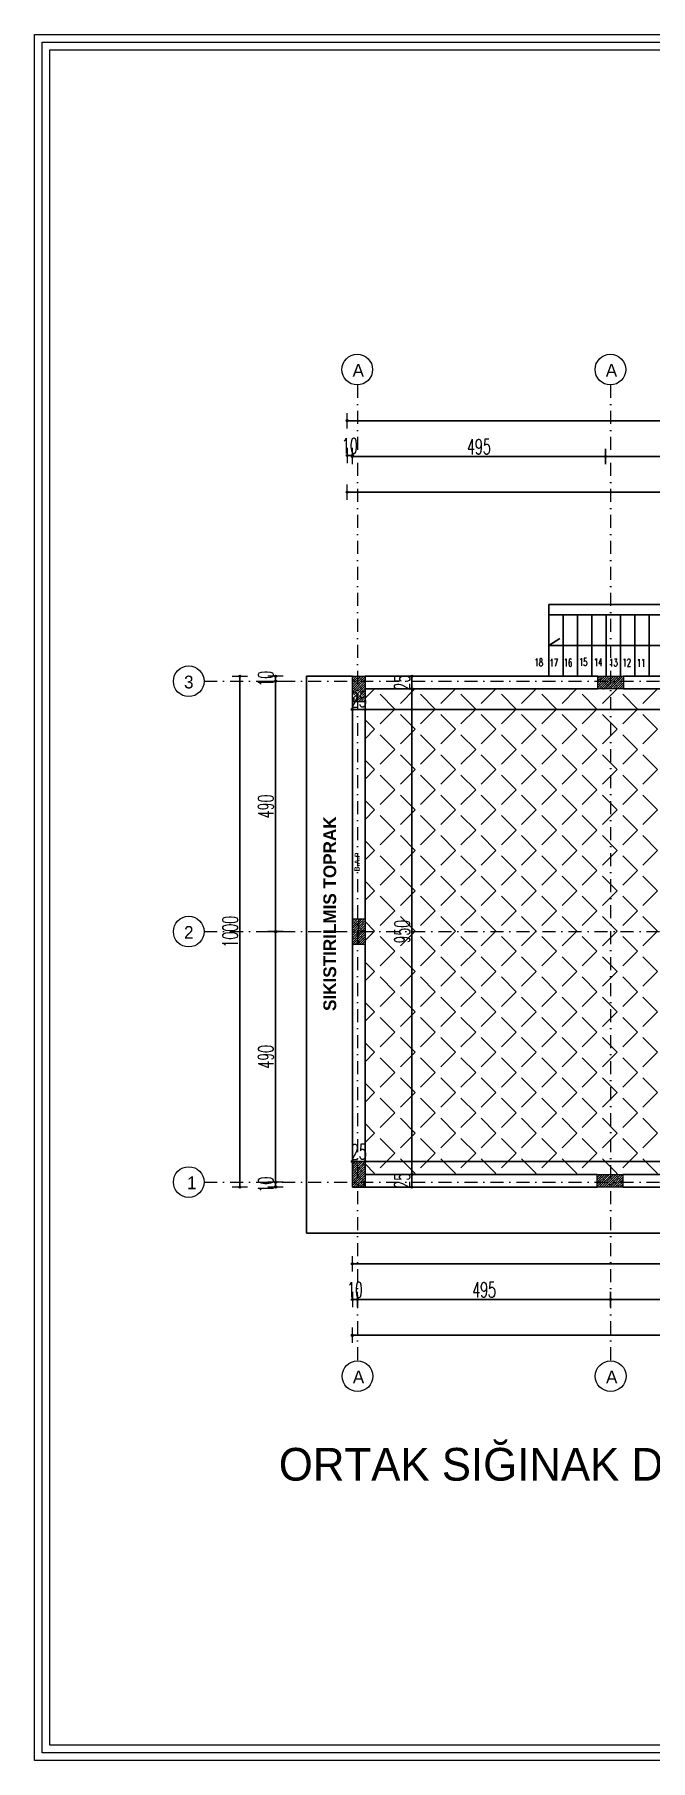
# Model space of a CAD drawing. Header units: millimetres. Extents: x -16104 to 67872, y -88009 to 12107.
# Drawn here: x 60739 to 61943, y -8330 to -4952 of the extents above; entities that cross this region are included whole.
import ezdxf

# ---------------------------------------------------------------- set-up
doc = ezdxf.new("R2010")
doc.units = ezdxf.units.MM
doc.linetypes.add('ACAD_ISO07W100', pattern=[3, 0, -3])
doc.linetypes.add('DASHDOTX2', pattern=[50.8, 25.4, -12.7, 0, -12.7])
doc.layers.get('0').update_dxf_attribs({"color": 241})
for name, color, linetype, lineweight in [('AKS', 1, 'ACAD_ISO07W100', 5), ('akslar', 144, 'Continuous', 20), ('c05', 32, 'Continuous', 13), ('duvar', 123, 'Continuous', 25), ('emsal&kolon', 1, 'Continuous', 5), ('kapı pen. yazısı_nz.', 1, 'Continuous', 25), ('mahal yazısı_nz.', 6, 'Continuous', 35), ('OLCU', 54, 'Continuous', 13), ('SıVA', 40, 'Continuous', 9), ('YAZI', 22, 'Continuous', 18), ('ÖLÇÜ', 252, 'Continuous', 20)]:
    doc.layers.add(name, color=color, linetype=linetype, lineweight=lineweight)
doc.styles.add('DIM', font='Txttw.shx', dxfattribs={"width": 0.6})
doc.styles.add('kap-pen-yazısı_nz.', font='cityb___.ttf', dxfattribs={"height": 10})
doc.styles.add('mahal iç yazı_nz.', font='cityb___.ttf', dxfattribs={"height": 12.5})
doc.styles.add('ÖLÇÜ-50', font='comic.ttf', dxfattribs={"height": 12.5})
doc.dimstyles.new('50', dxfattribs={"dimscale": 0, "dimtxt": 30, "dimasz": 1, "dimexe": 0, "dimexo": 2, "dimgap": 4, "dimtad": 1, "dimdec": 0, "dimzin": 0, "dimdsep": 46, "dimtxsty": 'DIM', "dimblk1": 'DOT', "dimblk2": 'DOT', "dimsah": 1, "dimcen": 1.5, "dimdle": 3, "dimse1": 1, "dimse2": 1, "dimclrd": 256, "dimclre": 9, "dimclrt": 256, "dimadec": 0, "dimazin": 0, "dimtfac": 0.24, "dimtdec": 0, "dimtix": 1, "dimtmove": 2, "dimatfit": 3, "dimldrblk": 'DOT', "dimfxl": 0, "dimtolj": 1, "dimtzin": 15, "dimarcsym": 0})
pattern_1 = [(45, (-3506.1825, -11974.452), (-4.49012806, 4.49012806), []), (45, (-3501.6924, -11974.452), (-4.49012806, 4.49012806), [7.9375, -1.5875, 0, -1.5875])]
pattern_2 = [(45, (-3473.52, -17052.543), (-4.49012806, 4.49012806), []), (45, (-3469.03, -17052.543), (-4.49012806, 4.49012806), [7.9375, -1.5875, 0, -1.5875])]

# ---------------------------------------------------------------- blocks, each defined once
blk = doc.blocks.new('DOT')
for p, q in [((-2, 0), (0, 0)), ((0, 15), (0, -15)), ((2, 0), (0, 0))]:
    blk.add_line(p, q)
blk.add_circle((0, 0), 2)
blk = doc.blocks.new('*D8423')
at = {"layer": 'Defpoints', "color": 0, "transparency": 16777216}
for p in [(61349.9, -5848.2), (63394.9, -5848.2), (63394.9, -5848.2)]:
    blk.add_point(p, dxfattribs=at)
at = {"layer": 'SıVA', "lineweight": -2, "transparency": 16777216}
blk.add_line((61350.9, -5848.2), (63393.9, -5848.2), dxfattribs=at)
at = {"layer": 'SıVA', "lineweight": -2, "transparency": 16777216, "rotation": 180}
blk.add_blockref('DOT', (61349.9, -5848.2), dxfattribs=at)
at = {"layer": 'SıVA', "lineweight": -2, "transparency": 16777216}
blk.add_blockref('DOT', (63394.9, -5848.2), dxfattribs=at)
at = {"layer": 'SıVA', "transparency": 16777216, "insert": (62372.4, -5829.2), "char_height": 30, "attachment_point": 5, "style": 'DIM'}
blk.add_mtext('\\A1;2045', dxfattribs=at)
blk = doc.blocks.new('*D8424')
at = {"layer": 'Defpoints', "color": 0, "transparency": 16777216}
for p in [(61359.9, -5778.2), (61854.9, -5778.2), (61854.9, -5778.2)]:
    blk.add_point(p, dxfattribs=at)
at = {"layer": 'SıVA', "lineweight": -2, "transparency": 16777216}
blk.add_line((61360.9, -5778.2), (61853.9, -5778.2), dxfattribs=at)
at = {"layer": 'SıVA', "lineweight": -2, "transparency": 16777216, "rotation": 180}
blk.add_blockref('DOT', (61359.9, -5778.2), dxfattribs=at)
at = {"layer": 'SıVA', "lineweight": -2, "transparency": 16777216}
blk.add_blockref('DOT', (61854.9, -5778.2), dxfattribs=at)
at = {"layer": 'SıVA', "transparency": 16777216, "insert": (61607.4, -5759.2), "char_height": 30, "attachment_point": 5, "style": 'DIM'}
blk.add_mtext('\\A1;495', dxfattribs=at)
blk = doc.blocks.new('*D8425')
at = {"layer": 'Defpoints', "color": 0, "transparency": 16777216}
for p in [(61854.9, -5778.2), (62359.9, -5778.2), (62359.9, -5778.2)]:
    blk.add_point(p, dxfattribs=at)
at = {"layer": 'SıVA', "lineweight": -2, "transparency": 16777216}
blk.add_line((61855.9, -5778.2), (62358.9, -5778.2), dxfattribs=at)
at = {"layer": 'SıVA', "lineweight": -2, "transparency": 16777216, "rotation": 180}
blk.add_blockref('DOT', (61854.9, -5778.2), dxfattribs=at)
at = {"layer": 'SıVA', "lineweight": -2, "transparency": 16777216}
blk.add_blockref('DOT', (62359.9, -5778.2), dxfattribs=at)
at = {"layer": 'SıVA', "transparency": 16777216, "insert": (62107.4, -5759.2), "char_height": 30, "attachment_point": 5, "style": 'DIM'}
blk.add_mtext('\\A1;505', dxfattribs=at)
blk = doc.blocks.new('*D8427')
at = {"layer": 'Defpoints', "color": 0, "transparency": 16777216}
for p in [(61349.9, -5776.2), (61349.9, -5776.2), (61359.9, -5778.2)]:
    blk.add_point(p, dxfattribs=at)
at = {"layer": 'SıVA', "lineweight": -2, "transparency": 16777216}
for p, q in [((61348.9, -5776.2), (61347.9, -5776.2)), ((61359.9, -5776.2), (61349.9, -5776.2)), ((61360.9, -5776.2), (61361.9, -5776.2))]:
    blk.add_line(p, q, dxfattribs=at)
blk.add_blockref('DOT', (61349.9, -5776.2), dxfattribs=at)
at = {"layer": 'SıVA', "lineweight": -2, "transparency": 16777216, "rotation": 180}
blk.add_blockref('DOT', (61359.9, -5776.2), dxfattribs=at)
at = {"layer": 'SıVA', "transparency": 16777216, "insert": (61354.9, -5757.2), "char_height": 30, "attachment_point": 5, "style": 'DIM'}
blk.add_mtext('\\A1;10', dxfattribs=at)
blk = doc.blocks.new('*D8428')
at = {"layer": 'Defpoints', "color": 0, "transparency": 16777216}
for p in [(61349.9, -5708.2), (63394.9, -5708.2), (63394.9, -5708.2)]:
    blk.add_point(p, dxfattribs=at)
at = {"layer": 'SıVA', "lineweight": -2, "transparency": 16777216}
blk.add_line((61350.9, -5708.2), (63393.9, -5708.2), dxfattribs=at)
at = {"layer": 'SıVA', "lineweight": -2, "transparency": 16777216, "rotation": 180}
blk.add_blockref('DOT', (61349.9, -5708.2), dxfattribs=at)
at = {"layer": 'SıVA', "lineweight": -2, "transparency": 16777216}
blk.add_blockref('DOT', (63394.9, -5708.2), dxfattribs=at)
at = {"layer": 'SıVA', "transparency": 16777216, "insert": (62372.4, -5689.2), "char_height": 30, "attachment_point": 5, "style": 'DIM'}
blk.add_mtext('\\A1;2045', dxfattribs=at)
blk = doc.blocks.new('*D8429')
at = {"layer": 'Defpoints', "color": 0, "transparency": 16777216}
for p in [(61209.9, -6218.2), (61209.9, -6708.2), (61209.9, -6708.2)]:
    blk.add_point(p, dxfattribs=at)
at = {"layer": 'SıVA', "lineweight": -2, "transparency": 16777216}
blk.add_line((61209.9, -6219.2), (61209.9, -6707.2), dxfattribs=at)
for p, rotation in [((61209.9, -6218.2), 90), ((61209.9, -6708.2), 270)]:
    blk.add_blockref('DOT', p, dxfattribs=dict(at, rotation=rotation))
at = {"layer": 'SıVA', "transparency": 16777216, "insert": (61190.9, -6463.2), "char_height": 30, "attachment_point": 5, "rotation": 90, "style": 'DIM'}
blk.add_mtext('\\A1;490', dxfattribs=at)
blk = doc.blocks.new('*D8430')
at = {"layer": 'Defpoints', "color": 0, "transparency": 16777216}
for p in [(61194.9, -6208.2), (61139.9, -7208.2), (61194.9, -7208.2)]:
    blk.add_point(p, dxfattribs=at)
at = {"layer": 'SıVA', "lineweight": -2, "transparency": 16777216}
blk.add_line((61139.9, -6209.2), (61139.9, -7207.2), dxfattribs=at)
for p, rotation in [((61139.9, -6208.2), 90), ((61139.9, -7208.2), 270)]:
    blk.add_blockref('DOT', p, dxfattribs=dict(at, rotation=rotation))
at = {"layer": 'SıVA', "transparency": 16777216, "insert": (61120.9, -6708.2), "char_height": 30, "attachment_point": 5, "rotation": 90, "style": 'DIM'}
blk.add_mtext('\\A1;1000', dxfattribs=at)
blk = doc.blocks.new('*D8431')
at = {"layer": 'Defpoints', "color": 0, "transparency": 16777216}
for p in [(61359.9, -7358.2), (61359.9, -7358.2), (63404.9, -7358.2)]:
    blk.add_point(p, dxfattribs=at)
at = {"layer": 'SıVA', "lineweight": -2, "transparency": 16777216}
blk.add_line((63403.9, -7358.2), (61360.9, -7358.2), dxfattribs=at)
at = {"layer": 'SıVA', "lineweight": -2, "transparency": 16777216, "rotation": 180}
blk.add_blockref('DOT', (61359.9, -7358.2), dxfattribs=at)
at = {"layer": 'SıVA', "lineweight": -2, "transparency": 16777216}
blk.add_blockref('DOT', (63404.9, -7358.2), dxfattribs=at)
at = {"layer": 'SıVA', "transparency": 16777216, "insert": (62382.4, -7339.2), "char_height": 30, "attachment_point": 5, "style": 'DIM'}
blk.add_mtext('\\A1;2045', dxfattribs=at)
blk = doc.blocks.new('*D8432')
at = {"layer": 'Defpoints', "color": 0, "transparency": 16777216}
for p in [(61359.9, -7428.2), (61369.9, -7428.2), (61369.9, -7428.2)]:
    blk.add_point(p, dxfattribs=at)
at = {"layer": 'SıVA', "lineweight": -2, "transparency": 16777216}
for p, q in [((61358.9, -7428.2), (61357.9, -7428.2)), ((61359.9, -7428.2), (61369.9, -7428.2)), ((61370.9, -7428.2), (61371.9, -7428.2))]:
    blk.add_line(p, q, dxfattribs=at)
blk.add_blockref('DOT', (61359.9, -7428.2), dxfattribs=at)
at = {"layer": 'SıVA', "lineweight": -2, "transparency": 16777216, "rotation": 180}
blk.add_blockref('DOT', (61369.9, -7428.2), dxfattribs=at)
at = {"layer": 'SıVA', "transparency": 16777216, "insert": (61364.9, -7409.2), "char_height": 30, "attachment_point": 5, "style": 'DIM'}
blk.add_mtext('\\A1;10', dxfattribs=at)
blk = doc.blocks.new('*D8468')
at = {"layer": 'Defpoints', "color": 0, "transparency": 16777216}
for p in [(61359.9, -7498.2), (63404.9, -7498.2), (63404.9, -7498.2)]:
    blk.add_point(p, dxfattribs=at)
at = {"layer": 'SıVA', "lineweight": -2, "transparency": 16777216}
blk.add_line((61360.9, -7498.2), (63403.9, -7498.2), dxfattribs=at)
at = {"layer": 'SıVA', "lineweight": -2, "transparency": 16777216, "rotation": 180}
blk.add_blockref('DOT', (61359.9, -7498.2), dxfattribs=at)
at = {"layer": 'SıVA', "lineweight": -2, "transparency": 16777216}
blk.add_blockref('DOT', (63404.9, -7498.2), dxfattribs=at)
at = {"layer": 'SıVA', "transparency": 16777216, "insert": (62382.4, -7479.2), "char_height": 30, "attachment_point": 5, "style": 'DIM'}
blk.add_mtext('\\A1;2045', dxfattribs=at)
blk = doc.blocks.new('*D8440')
at = {"layer": 'Defpoints', "color": 0, "transparency": 16777216}
for p in [(61384.9, -6258.2), (63229.9, -6273.2), (63229.9, -6273.2)]:
    blk.add_point(p, dxfattribs=at)
at = {"layer": 'SıVA', "lineweight": -2, "transparency": 16777216}
blk.add_line((61385.9, -6273.2), (63228.9, -6273.2), dxfattribs=at)
at = {"layer": 'SıVA', "lineweight": -2, "transparency": 16777216, "rotation": 180}
blk.add_blockref('DOT', (61384.9, -6273.2), dxfattribs=at)
at = {"layer": 'SıVA', "lineweight": -2, "transparency": 16777216}
blk.add_blockref('DOT', (63229.9, -6273.2), dxfattribs=at)
at = {"layer": 'SıVA', "transparency": 16777216, "insert": (62307.4, -6254.2), "char_height": 30, "attachment_point": 5, "style": 'DIM'}
blk.add_mtext('\\A1;1845', dxfattribs=at)
blk = doc.blocks.new('*D8469')
at = {"layer": 'Defpoints', "color": 0, "transparency": 16777216}
for p in [(61384.9, -6233.2), (61384.9, -7183.2), (61476.4, -7183.2)]:
    blk.add_point(p, dxfattribs=at)
at = {"layer": 'SıVA', "lineweight": -2, "transparency": 16777216}
blk.add_line((61476.4, -6234.2), (61476.4, -7182.2), dxfattribs=at)
for p, rotation in [((61476.4, -6233.2), 90), ((61476.4, -7183.2), 270)]:
    blk.add_blockref('DOT', p, dxfattribs=dict(at, rotation=rotation))
at = {"layer": 'SıVA', "transparency": 16777216, "insert": (61457.4, -6708.2), "char_height": 30, "attachment_point": 5, "rotation": 90, "style": 'DIM'}
blk.add_mtext('\\A1;950', dxfattribs=at)
blk = doc.blocks.new('*D8441')
at = {"layer": 'Defpoints', "color": 0, "transparency": 16777216}
for p in [(61477.5, -7183.2), (61476.3, -7208.2), (61477.5, -7208.2)]:
    blk.add_point(p, dxfattribs=at)
at = {"layer": 'SıVA', "lineweight": -2, "transparency": 16777216}
for p, q in [((61476.3, -7182.2), (61476.3, -7181.2)), ((61476.3, -7183.2), (61476.3, -7208.2)), ((61476.3, -7209.2), (61476.3, -7210.2))]:
    blk.add_line(p, q, dxfattribs=at)
for p, rotation in [((61476.3, -7183.2), 270), ((61476.3, -7208.2), 90)]:
    blk.add_blockref('DOT', p, dxfattribs=dict(at, rotation=rotation))
at = {"layer": 'SıVA', "transparency": 16777216, "insert": (61457.3, -7195.7), "char_height": 30, "attachment_point": 5, "rotation": 90, "style": 'DIM'}
blk.add_mtext('\\A1;25', dxfattribs=at)
blk = doc.blocks.new('*D8442')
at = {"layer": 'Defpoints', "color": 0, "transparency": 16777216}
for p in [(61476.4, -6208.2), (61476.4, -6208.2), (61443.7, -6233.2)]:
    blk.add_point(p, dxfattribs=at)
at = {"layer": 'SıVA', "lineweight": -2, "transparency": 16777216}
for p, q in [((61476.4, -6207.2), (61476.4, -6206.2)), ((61476.4, -6233.2), (61476.4, -6208.2)), ((61476.4, -6234.2), (61476.4, -6235.2))]:
    blk.add_line(p, q, dxfattribs=at)
for p, rotation in [((61476.4, -6208.2), 270), ((61476.4, -6233.2), 90)]:
    blk.add_blockref('DOT', p, dxfattribs=dict(at, rotation=rotation))
at = {"layer": 'SıVA', "transparency": 16777216, "insert": (61457.4, -6220.7), "char_height": 30, "attachment_point": 5, "rotation": 90, "style": 'DIM'}
blk.add_mtext('\\A1;25', dxfattribs=at)
blk = doc.blocks.new('*D8470')
at = {"layer": 'Defpoints', "color": 0, "transparency": 16777216}
for p in [(61359.9, -6273.2), (61359.9, -6273.2), (61384.9, -6273.2)]:
    blk.add_point(p, dxfattribs=at)
at = {"layer": 'SıVA', "lineweight": -2, "transparency": 16777216}
for p, q in [((61358.9, -6273.2), (61357.9, -6273.2)), ((61384.9, -6273.2), (61359.9, -6273.2)), ((61385.9, -6273.2), (61386.9, -6273.2))]:
    blk.add_line(p, q, dxfattribs=at)
blk.add_blockref('DOT', (61359.9, -6273.2), dxfattribs=at)
at = {"layer": 'SıVA', "lineweight": -2, "transparency": 16777216, "rotation": 180}
blk.add_blockref('DOT', (61384.9, -6273.2), dxfattribs=at)
at = {"layer": 'SıVA', "transparency": 16777216, "insert": (61372.4, -6254.2), "char_height": 30, "attachment_point": 5, "style": 'DIM'}
blk.add_mtext('\\A1;25', dxfattribs=at)
blk = doc.blocks.new('*D8471')
at = {"layer": 'Defpoints', "color": 0, "transparency": 16777216}
for p in [(61359.9, -7158.2), (61384.9, -7158.2), (61384.9, -7158.2)]:
    blk.add_point(p, dxfattribs=at)
at = {"layer": 'SıVA', "lineweight": -2, "transparency": 16777216}
for p, q in [((61358.9, -7158.2), (61357.9, -7158.2)), ((61359.9, -7158.2), (61384.9, -7158.2)), ((61385.9, -7158.2), (61386.9, -7158.2))]:
    blk.add_line(p, q, dxfattribs=at)
blk.add_blockref('DOT', (61359.9, -7158.2), dxfattribs=at)
at = {"layer": 'SıVA', "lineweight": -2, "transparency": 16777216, "rotation": 180}
blk.add_blockref('DOT', (61384.9, -7158.2), dxfattribs=at)
at = {"layer": 'SıVA', "transparency": 16777216, "insert": (61372.4, -7139.2), "char_height": 30, "attachment_point": 5, "style": 'DIM'}
blk.add_mtext('\\A1;25', dxfattribs=at)
blk = doc.blocks.new('*D8446')
at = {"layer": 'Defpoints', "color": 0, "transparency": 16777216}
for p in [(61384.9, -7158.2), (63229.9, -7158.2), (63229.9, -7158.2)]:
    blk.add_point(p, dxfattribs=at)
at = {"layer": 'SıVA', "lineweight": -2, "transparency": 16777216}
blk.add_line((61385.9, -7158.2), (63228.9, -7158.2), dxfattribs=at)
at = {"layer": 'SıVA', "lineweight": -2, "transparency": 16777216, "rotation": 180}
blk.add_blockref('DOT', (61384.9, -7158.2), dxfattribs=at)
at = {"layer": 'SıVA', "lineweight": -2, "transparency": 16777216}
blk.add_blockref('DOT', (63229.9, -7158.2), dxfattribs=at)
at = {"layer": 'SıVA', "transparency": 16777216, "insert": (62307.4, -7139.2), "char_height": 30, "attachment_point": 5, "style": 'DIM'}
blk.add_mtext('\\A1;1845', dxfattribs=at)
blk = doc.blocks.new('*D8459')
at = {"layer": 'Defpoints', "color": 0, "transparency": 16777216}
for p in [(61369.9, -7428.2), (61864.9, -7428.2), (61864.9, -7428.2)]:
    blk.add_point(p, dxfattribs=at)
at = {"layer": 'SıVA', "lineweight": -2, "transparency": 16777216}
blk.add_line((61370.9, -7428.2), (61863.9, -7428.2), dxfattribs=at)
at = {"layer": 'SıVA', "lineweight": -2, "transparency": 16777216, "rotation": 180}
blk.add_blockref('DOT', (61369.9, -7428.2), dxfattribs=at)
at = {"layer": 'SıVA', "lineweight": -2, "transparency": 16777216}
blk.add_blockref('DOT', (61864.9, -7428.2), dxfattribs=at)
at = {"layer": 'SıVA', "transparency": 16777216, "insert": (61617.4, -7409.2), "char_height": 30, "attachment_point": 5, "style": 'DIM'}
blk.add_mtext('\\A1;495', dxfattribs=at)
blk = doc.blocks.new('*D8462')
at = {"layer": 'Defpoints', "color": 0, "transparency": 16777216}
for p in [(61864.9, -7428.2), (62369.9, -7428.2), (62369.9, -7428.2)]:
    blk.add_point(p, dxfattribs=at)
at = {"layer": 'SıVA', "lineweight": -2, "transparency": 16777216}
blk.add_line((61865.9, -7428.2), (62368.9, -7428.2), dxfattribs=at)
at = {"layer": 'SıVA', "lineweight": -2, "transparency": 16777216, "rotation": 180}
blk.add_blockref('DOT', (61864.9, -7428.2), dxfattribs=at)
at = {"layer": 'SıVA', "lineweight": -2, "transparency": 16777216}
blk.add_blockref('DOT', (62369.9, -7428.2), dxfattribs=at)
at = {"layer": 'SıVA', "transparency": 16777216, "insert": (62117.4, -7409.2), "char_height": 30, "attachment_point": 5, "style": 'DIM'}
blk.add_mtext('\\A1;505', dxfattribs=at)
blk = doc.blocks.new('*D8411')
at = {"layer": 'Defpoints', "color": 0, "transparency": 16777216}
for p in [(61209.9, -6208.2), (61209.9, -6208.2), (61209.9, -6218.2)]:
    blk.add_point(p, dxfattribs=at)
at = {"layer": 'SıVA', "lineweight": -2, "transparency": 16777216}
for p, q in [((61209.9, -6207.2), (61209.9, -6206.2)), ((61209.9, -6218.2), (61209.9, -6208.2)), ((61209.9, -6219.2), (61209.9, -6220.2))]:
    blk.add_line(p, q, dxfattribs=at)
for p, rotation in [((61209.9, -6208.2), 270), ((61209.9, -6218.2), 90)]:
    blk.add_blockref('DOT', p, dxfattribs=dict(at, rotation=rotation))
at = {"layer": 'SıVA', "transparency": 16777216, "insert": (61190.9, -6213.2), "char_height": 30, "attachment_point": 5, "rotation": 90, "style": 'DIM'}
blk.add_mtext('\\A1;10', dxfattribs=at)
blk = doc.blocks.new('*D8412')
at = {"layer": 'Defpoints', "color": 0, "transparency": 16777216}
for p in [(61209.9, -6708.2), (61209.9, -6708.2), (61209.9, -7198.2)]:
    blk.add_point(p, dxfattribs=at)
at = {"layer": 'SıVA', "lineweight": -2, "transparency": 16777216}
blk.add_line((61209.9, -7197.2), (61209.9, -6709.2), dxfattribs=at)
for p, rotation in [((61209.9, -6708.2), 90), ((61209.9, -7198.2), 270)]:
    blk.add_blockref('DOT', p, dxfattribs=dict(at, rotation=rotation))
at = {"layer": 'SıVA', "transparency": 16777216, "insert": (61190.9, -6953.2), "char_height": 30, "attachment_point": 5, "rotation": 90, "style": 'DIM'}
blk.add_mtext('\\A1;490', dxfattribs=at)
blk = doc.blocks.new('*D8413')
at = {"layer": 'Defpoints', "color": 0, "transparency": 16777216}
for p in [(61154.9, -7207.9), (61155, -7198.2), (61209.9, -7198.2)]:
    blk.add_point(p, dxfattribs=at)
at = {"layer": 'SıVA', "lineweight": -2, "transparency": 16777216}
for p, q in [((61209.9, -7197.2), (61209.9, -7196.2)), ((61209.9, -7207.9), (61209.9, -7198.2)), ((61209.9, -7208.9), (61209.9, -7209.9))]:
    blk.add_line(p, q, dxfattribs=at)
for p, rotation in [((61209.9, -7198.2), 270), ((61209.9, -7207.9), 90)]:
    blk.add_blockref('DOT', p, dxfattribs=dict(at, rotation=rotation))
at = {"layer": 'SıVA', "transparency": 16777216, "insert": (61190.9, -7203.1), "char_height": 30, "attachment_point": 5, "rotation": 90, "style": 'DIM'}
blk.add_mtext('\\A1;10', dxfattribs=at)

msp = doc.modelspace()

# ---------------------------------------------------------------- hatches: boundary and pattern name
at = {"layer": 'SıVA'}
h = msp.add_hatch(dxfattribs=at)
h.set_pattern_fill('ANSI35,_O', color=256)
h.set_pattern_definition(pattern_1)
h.paths.add_polyline_path([(61369.9, -6208.2), (61359.9, -6208.2), (61359.9, -6218.2), (61369.9, -6218.2)])
h.paths.add_polyline_path([(61384.9, -6218.2), (61384.9, -6208.2), (61369.9, -6208.2), (61369.9, -6218.2)])
h.paths.add_polyline_path([(61369.9, -6258.2), (61384.9, -6258.2), (61384.9, -6218.2), (61369.9, -6218.2)])
h.paths.add_polyline_path([(61369.9, -6218.2), (61359.9, -6218.2), (61359.9, -6258.2), (61369.9, -6258.2)])
h.paths.add_polyline_path([(61350.4, -6231.7), (61394.5, -6231.7), (61394.5, -6276.7), (61350.4, -6276.7)], flags=9)
h = msp.add_hatch(dxfattribs=at)
h.set_pattern_fill('ANSI35,_O', color=256)
h.set_pattern_definition(pattern_1)
h.paths.add_polyline_path([(61889.9, -6208.2), (61864.9, -6208.2), (61864.9, -6218.2), (61889.9, -6218.2)])
h.paths.add_polyline_path([(61864.9, -6208.2), (61839.9, -6208.2), (61839.9, -6218.2), (61864.9, -6218.2)])
h.paths.add_polyline_path([(61864.9, -6218.2), (61839.9, -6218.2), (61839.9, -6233.2), (61864.9, -6233.2)])
h.paths.add_polyline_path([(61889.9, -6218.2), (61864.9, -6218.2), (61864.9, -6233.2), (61889.9, -6233.2)])
h = msp.add_hatch(dxfattribs=at)
h.set_pattern_fill('ANSI35,_O', color=256, scale=8, angle=45)
h.set_pattern_definition([(90, (-3473.52, -17052.543), (-50.8, 1e-14), []), (90, (-3448.12, -17027.143), (-50.8, 1e-14), [63.5, -12.7, 0, -12.7])])
h.paths.add_polyline_path([(61384.9, -6683.2), (61369.9, -6683.2), (61369.9, -6708.2), (61384.9, -6708.2)])
h.paths.add_polyline_path([(61359.9, -6708.2), (61369.9, -6708.2), (61369.9, -6683.2), (61359.9, -6683.2)])
h.paths.add_polyline_path([(61359.9, -6733.2), (61369.9, -6733.2), (61369.9, -6708.2), (61359.9, -6708.2)])
h.paths.add_polyline_path([(61369.9, -6733.2), (61384.9, -6733.2), (61384.9, -6708.2), (61369.9, -6708.2)])
h = msp.add_hatch(dxfattribs=at)
h.set_pattern_fill('ANSI35,_O', color=256)
h.set_pattern_definition(pattern_2)
h.paths.add_polyline_path([(61384.9, -6683.2), (61369.9, -6683.2), (61369.9, -6708.2), (61384.9, -6708.2)])
h.paths.add_polyline_path([(61359.9, -6708.2), (61369.9, -6708.2), (61369.9, -6683.2), (61359.9, -6683.2)])
h.paths.add_polyline_path([(61359.9, -6733.2), (61369.9, -6733.2), (61369.9, -6708.2), (61359.9, -6708.2)])
h.paths.add_polyline_path([(61384.9, -6708.2), (61369.9, -6708.2), (61369.9, -6733.2), (61384.9, -6733.2)])
h = msp.add_hatch(dxfattribs=at)
h.set_pattern_fill('ANSI35,_O', color=256)
h.set_pattern_definition(pattern_2)
h.paths.add_polyline_path([(61384.9, -7158.2), (61369.9, -7158.2), (61369.9, -7198.2), (61384.9, -7198.2)])
h.paths.add_polyline_path([(61369.9, -7158.2), (61359.9, -7158.2), (61359.9, -7198.2), (61369.9, -7198.2)])
h.paths.add_polyline_path([(61369.9, -7198.2), (61359.9, -7198.2), (61359.9, -7208.2), (61369.9, -7208.2)])
h.paths.add_polyline_path([(61384.9, -7198.2), (61369.9, -7198.2), (61369.9, -7208.2), (61384.9, -7208.2)])
h = msp.add_hatch(dxfattribs=at)
h.set_pattern_fill('ANSI35,_O', color=256)
h.set_pattern_definition(pattern_2)
h.paths.add_polyline_path([(61864.9, -7198.2), (61864.9, -7183.2), (61838.4, -7183.2), (61838.4, -7198.2)])
h.paths.add_polyline_path([(61888.4, -7198.2), (61888.4, -7183.2), (61864.9, -7183.2), (61864.9, -7198.2)])
h.paths.add_polyline_path([(61864.9, -7198.2), (61864.9, -7208.2), (61888.4, -7208.2), (61888.4, -7198.2)])
h.paths.add_polyline_path([(61864.9, -7208.2), (61864.9, -7198.2), (61838.4, -7198.2), (61838.4, -7208.2)])
at = {"layer": 'ÖLÇÜ'}
h = msp.add_hatch(dxfattribs=at)
h.set_pattern_fill('ANGLE,_O', color=256, scale=8, angle=135)
h.set_pattern_definition([(135, (0, -17059.605), (-39.513127, -39.513127), [40.64, -15.24]), (225, (0, -17059.605), (39.513127, -39.513127), [40.64, -15.24])])
h.paths.add_polyline_path([(61384.9, -6708.2), (61864.9, -6708.2), (61864.9, -6233.2), (61384.9, -6233.2)])
h.paths.add_polyline_path([(63229.9, -7183.2), (63229.9, -6708.2), (62394.9, -6708.2), (62394.9, -6720.7), (62369.9, -6720.7), (62369.9, -7183.2)])
h.paths.add_polyline_path([(62369.9, -6233.2), (62369.9, -6695.7), (62394.9, -6695.7), (62394.9, -6708.2), (63229.9, -6708.2), (63229.9, -6233.2)])
h.paths.add_polyline_path([(61864.9, -6233.2), (61864.9, -6708.2), (62344.9, -6708.2), (62344.9, -6695.7), (62369.9, -6695.7), (62369.9, -6233.2)])
h.paths.add_polyline_path([(62369.9, -7183.2), (62369.9, -6720.7), (62344.9, -6720.7), (62344.9, -6708.2), (61864.9, -6708.2), (61864.9, -7183.2)])
h.paths.add_polyline_path([(61864.9, -7183.2), (61864.9, -6708.2), (61384.9, -6708.2), (61384.9, -7183.2)])
h.paths.add_polyline_path([(61434.9, -6738.8), (61434.9, -6677.6), (61479.9, -6677.6), (61479.9, -6738.8)], flags=9)
h.paths.add_polyline_path([(61434.9, -6242.8), (61434.9, -6198.6), (61479.9, -6198.6), (61479.9, -6242.8)], flags=9)
h.paths.add_polyline_path([(61350.4, -6231.7), (61394.5, -6231.7), (61394.5, -6276.7), (61350.4, -6276.7)], flags=9)
h.paths.add_polyline_path([(63157, -7017.7), (63228.6, -7018.4), (63228.8, -7001.6), (63157.2, -7000.9)], flags=24)
h.paths.add_polyline_path([(63161.9, -7059), (63233.5, -7059.8), (63233.7, -7043), (63162.1, -7042.2)], flags=9)
h.paths.add_polyline_path([(63153.4, -6737), (63217.9, -6737.7), (63218.1, -6720.8), (63153.5, -6720.2)], flags=24)
h.paths.add_polyline_path([(62434, -6242.8), (62434, -6198.6), (62479, -6198.6), (62479, -6242.8)], flags=9)
h.paths.add_polyline_path([(62227.6, -6622.1), (62396, -6622.1), (62396, -6659.8), (62227.6, -6659.8)], flags=9)
h.paths.add_polyline_path([(62205.9, -6629.4), (62470.5, -6629.4), (62470.5, -6533.2), (62205.9, -6533.2)], flags=9)
h.paths.add_polyline_path([(63157, -6560.1), (63228.6, -6560.8), (63228.8, -6544), (63157.2, -6543.3)], flags=24)
h.paths.add_polyline_path([(63161.9, -6601.5), (63233.5, -6602.2), (63233.7, -6585.4), (63162.1, -6584.6)], flags=9)
h.paths.add_polyline_path([(63149.4, -6427.3), (63218.2, -6428), (63218.4, -6411.2), (63149.6, -6410.5)], flags=24)
h.paths.add_polyline_path([(62269.9, -6231.7), (62344.9, -6231.7), (62344.9, -6276.7), (62269.9, -6276.7)], flags=9)

# ---------------------------------------------------------------- linework, layer by layer
for p, q in [((61743.9, -6148.2), (61765.6, -6134.8)), ((62219.9, -6148.2), (61743.9, -6148.2))]:
    msp.add_line(p, q)
at = {"layer": 'AKS', "linetype": 'ByBlock'}
for centre in [(61369.4, -5608.2), (61864.4, -5608.2), (61039.9, -6218.2), (61039.9, -6708.2), (61039.9, -7198.2), (61369.9, -7578.2), (61864.9, -7578.2)]:
    msp.add_circle(centre, 30, dxfattribs=at)
at = {"layer": 'akslar', "linetype": 'DASHDOTX2'}
for p, q in [((61369.9, -5638.2), (61369.9, -7548.2)), ((61864.9, -5638.2), (61864.9, -7548.2)), ((61069.9, -6218.2), (63774.9, -6218.2)), ((61069.9, -6708.2), (63774.9, -6708.2)), ((61069.9, -7198.2), (63774.9, -7198.2))]:
    msp.add_line(p, q, dxfattribs=at)
at = {"layer": 'c05'}
for points in [[(64268.8, -8120), (64268.8, -8330.3), (60738.5, -8330.3), (60738.5, -4952.5), (64268.8, -4952.5), (64268.8, -6808.6)], [(64268.8, -8120), (64268.8, -8330.3), (60738.5, -8330.3), (60738.5, -4952.5), (64268.8, -4952.5), (64268.8, -6808.6)], [(64253.8, -8120), (64253.8, -8315.3), (60753.5, -8315.3), (60753.5, -4967.5), (64253.8, -4967.5), (64253.8, -6808.6)], [(64238.8, -8120), (64238.8, -8300.3), (60768.5, -8300.3), (60768.5, -4982.5), (64238.8, -4982.5), (64238.8, -6808.6)]]:
    msp.add_lwpolyline(points, dxfattribs=at)
at = {"layer": 'duvar'}
for p, q in [((61743.9, -6068.2), (62369.9, -6068.2)), ((61743.9, -6088.2), (61743.9, -6068.2)), ((61743.9, -6088.2), (62369.9, -6088.2)), ((61743.9, -6208.2), (61743.9, -6088.2)), ((61771.9, -6208.2), (61771.9, -6088.2)), ((61799.9, -6208.2), (61799.9, -6088.2)), ((61827.9, -6208.2), (61827.9, -6088.2)), ((61855.9, -6208.2), (61855.9, -6088.2)), ((61883.9, -6208.2), (61883.9, -6088.2)), ((61911.9, -6208.2), (61911.9, -6088.2)), ((61939.9, -6208.2), (61939.9, -6088.2)), ((61269.9, -7298.2), (61269.9, -6208.2)), ((61359.9, -6208.2), (61269.9, -6208.2)), ((61839.9, -6208.2), (61384.9, -6208.2)), ((61889.9, -6208.2), (62239.9, -6208.2)), ((61839.9, -6233.2), (61384.9, -6233.2)), ((61889.9, -6233.2), (62239.9, -6233.2)), ((61359.9, -6683.2), (61359.9, -6258.2)), ((61384.9, -6683.2), (61384.9, -6258.2)), ((61359.9, -7158.2), (61359.9, -6733.2)), ((61384.9, -6733.2), (61384.9, -7158.2)), ((61838.4, -7183.2), (61384.9, -7183.2)), ((61888.4, -7183.2), (62341.8, -7183.2)), ((61838.4, -7208.2), (61384.9, -7208.2)), ((62341.8, -7208.2), (61888.4, -7208.2)), ((63494.9, -7298.2), (61269.9, -7298.2))]:
    msp.add_line(p, q, dxfattribs=at)
at = {"layer": 'emsal&kolon'}
for points in [[(61384.9, -6258.2), (61359.9, -6258.2), (61359.9, -6208.2), (61384.9, -6208.2), (61384.9, -6258.2)], [(61839.9, -6233.2), (61839.9, -6208.2), (61889.9, -6208.2), (61889.9, -6233.2), (61839.9, -6233.2)], [(61384.9, -6733.2), (61359.9, -6733.2), (61359.9, -6683.2), (61384.9, -6683.2), (61384.9, -6733.2)], [(61384.9, -7208.2), (61359.9, -7208.2), (61359.9, -7158.2), (61384.9, -7158.2), (61384.9, -7208.2)], [(61838.4, -7208.2), (61838.4, -7183.2), (61888.4, -7183.2), (61888.4, -7208.2), (61838.4, -7208.2)]]:
    msp.add_lwpolyline(points, dxfattribs=at)
at = {"layer": 'SıVA'}
for p, q in [((61359.9, -7208.2), (61384.9, -7208.2)), ((61359.9, -7498.2), (61359.9, -7498.2)), ((61369.9, -7498.2), (61369.9, -7498.2))]:
    msp.add_line(p, q, dxfattribs=at)

# ---------------------------------------------------------------- texts
at = {"layer": 'AKS', "char_height": 25, "width": 35.659, "attachment_point": 1}
for s, insert in [('A', (61360.3, -5597.2)), ('A', (61855.3, -5597.2)), ('3', (61030.8, -6207.2)), ('2', (61030.8, -6697.2)), ('1', (61036.8, -7187.2)), ('A', (61360.8, -7567.2)), ('A', (61855.8, -7567.2))]:
    msp.add_mtext(s, dxfattribs=dict(at, insert=insert))
at = {"layer": 'kapı pen. yazısı_nz.', "style": 'kap-pen-yazısı_nz.'}
msp.add_text('B.A.P', height=10, rotation=89.422, dxfattribs=at).set_placement((61373.9, -6590.4, 0))
at = {"layer": 'mahal yazısı_nz.', "insert": (61303.2, -6863.4), "char_height": 25, "width": 436.035, "attachment_point": 1, "rotation": 90, "style": 'mahal iç yazı_nz.'}
msp.add_mtext('SIKISTIRILMIS TOPRAK', dxfattribs=at)
at = {"layer": 'OLCU', "char_height": 15, "attachment_point": 5, "style": 'DIM'}
for s, insert in [('\\A1;18', (61724.5, -6181.2)), ('\\A1;17', (61753.8, -6182)), ('\\A1;16', (61781.7, -6181.7)), ('\\A1;15', (61811.3, -6180.7)), ('\\A1;14', (61840.6, -6181)), ('\\A1;13', (61870.5, -6181.5)), ('\\A1;12', (61896.5, -6181.7)), ('\\A1;11', (61924.5, -6182.2))]:
    msp.add_mtext(s, dxfattribs=dict(at, insert=insert))
at = {"layer": 'YAZI', "style": 'ÖLÇÜ-50'}
msp.add_text('ORTAK SIĞINAK DETAYI 1/50', height=64, dxfattribs=at).set_placement((61216.1, -7782.6))

# ---------------------------------------------------------------- dimensions: what is measured, and where the dimension line sits
at = {"layer": 'SıVA'}
for base, p1, p2, picture, middle in [((63394.9, -5708.2), (61349.9, -5708.2), (63394.9, -5708.2), '*D8428', (62372.4, -5689.2)), ((61349.9, -5776.2), (61359.9, -5778.2), (61349.9, -5776.2), '*D8427', (61354.9, -5757.2)), ((61854.9, -5778.2), (61359.9, -5778.2), (61854.9, -5778.2), '*D8424', (61607.4, -5759.2)), ((62359.9, -5778.2), (61854.9, -5778.2), (62359.9, -5778.2), '*D8425', (62107.4, -5759.2)), ((63394.9, -5848.2), (61349.9, -5848.2), (63394.9, -5848.2), '*D8423', (62372.4, -5829.2)), ((61359.9, -6273.2), (61384.9, -6273.2), (61359.9, -6273.2), '*D8470', (61372.4, -6254.2)), ((63229.9, -6273.2), (61384.9, -6258.2), (63229.9, -6273.2), '*D8440', (62307.4, -6254.2)), ((61384.9, -7158.2), (61359.9, -7158.2), (61384.9, -7158.2), '*D8471', (61372.4, -7139.2)), ((63229.9, -7158.2), (61384.9, -7158.2), (63229.9, -7158.2), '*D8446', (62307.4, -7139.2)), ((61359.9, -7358.2), (63404.9, -7358.2), (61359.9, -7358.2), '*D8431', (62382.4, -7339.2)), ((61369.9, -7428.2), (61359.9, -7428.2), (61369.9, -7428.2), '*D8432', (61364.9, -7409.2)), ((61864.9, -7428.2), (61369.9, -7428.2), (61864.9, -7428.2), '*D8459', (61617.4, -7409.2)), ((62369.9, -7428.2), (61864.9, -7428.2), (62369.9, -7428.2), '*D8462', (62117.4, -7409.2)), ((63404.9, -7498.2), (61359.9, -7498.2), (63404.9, -7498.2), '*D8468', (62382.4, -7479.2))]:
    dim = msp.add_linear_dim(base=base, p1=p1, p2=p2, dimstyle='50', override={"dimscale": 1}, dxfattribs=at)
    dim.commit()
    dim.dimension.update_dxf_attribs({"geometry": picture, "text_midpoint": middle})
for base, p1, p2, picture, middle in [((61139.9, -7208.2), (61194.9, -6208.2), (61194.9, -7208.2), '*D8430', (61120.9, -6708.2)), ((61209.9, -6208.2), (61209.9, -6218.2), (61209.9, -6208.2), '*D8411', (61190.9, -6213.2)), ((61476.4, -6208.2), (61443.7, -6233.2), (61476.4, -6208.2), '*D8442', (61457.4, -6220.7)), ((61209.9, -6708.2), (61209.9, -6218.2), (61209.9, -6708.2), '*D8429', (61190.9, -6463.2)), ((61476.4, -7183.2), (61384.9, -6233.2), (61384.9, -7183.2), '*D8469', (61457.4, -6708.2)), ((61209.9, -6708.2), (61209.9, -7198.2), (61209.9, -6708.2), '*D8412', (61190.9, -6953.2)), ((61209.9, -7198.2), (61154.9, -7207.9), (61155, -7198.2), '*D8413', (61190.9, -7203.1)), ((61476.3, -7208.2), (61477.5, -7183.2), (61477.5, -7208.2), '*D8441', (61457.3, -7195.7))]:
    dim = msp.add_linear_dim(base=base, p1=p1, p2=p2, angle=90, dimstyle='50', override={"dimscale": 1}, dxfattribs=at)
    dim.commit()
    dim.dimension.update_dxf_attribs({"geometry": picture, "text_midpoint": middle})

doc.saveas('drawing.dxf')
